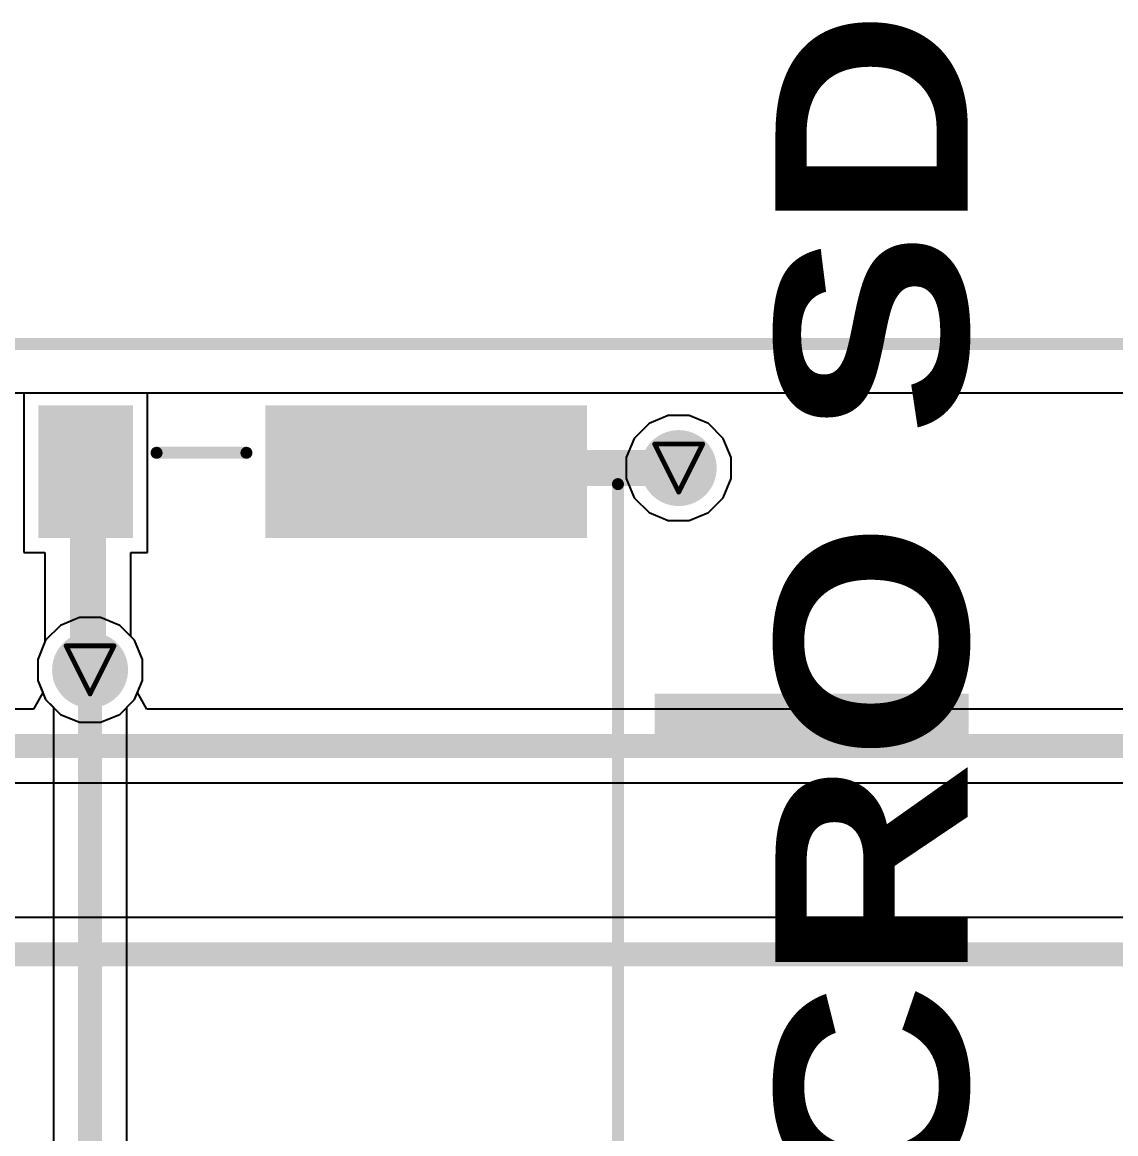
# Model space of a CAD drawing. Header units: inches. Extents: x -6 to 385, y -2 to 98.
# Drawn here: x 32.18 to 43.74, y 36.65 to 48.4 of the extents above; entities that cross this region are included whole.
import ezdxf

# ---------------------------------------------------------------- set-up
doc = ezdxf.new("R2010")
doc.units = ezdxf.units.IN
for name, color, linetype in [('Board outline', 216, 'Continuous'), ('Bottom Layer', 5, 'Continuous'), ('Bottom Solder', 6, 'Continuous'), ('Drill Drawing', 1, 'Continuous'), ('Layer 1', 16, 'Continuous'), ('Layer 2', 76, 'Continuous'), ('Top Layer', 1, 'Continuous'), ('Top Overlay', 2, 'Continuous'), ('Top Paste', 8, 'Continuous'), ('Top Solder', 216, 'Continuous'), ('Via Holes', 16, 'Continuous')]:
    doc.layers.add(name, color=color, linetype=linetype)
doc.styles.add('Arial Black_Bold', font='', dxfattribs={"height": 0.2})
doc.styles.get('Arial Black_Bold').set_extended_font_data('Arial Black', bold=True)

# ---------------------------------------------------------------- blocks, each defined once
blk = doc.blocks.new('DM3BT_DSF_PEJS_64')
at = {"layer": 'Top Layer'}
for points in [[(6.05000187, -2.55000379), (7.25000201, -2.55000379), (7.25000201, -3.35000473), (6.05000187, -3.35000473)], [(6.05000441, -4.949998989999999), (7.25000455, -4.949998989999999), (7.25000455, -8.15000021), (6.05000441, -8.15000021)]]:
    blk.add_hatch(color=1, dxfattribs=at).paths.add_polyline_path(points)
at = {"layer": 'Top Paste'}
for points in [[(6.05000187, -2.55000379), (7.25000201, -2.55000379), (7.25000201, -3.35000473), (6.05000187, -3.35000473)], [(6.05000441, -4.949998989999999), (7.25000455, -4.949998989999999), (7.25000455, -8.15000021), (6.05000441, -8.15000021)]]:
    blk.add_hatch(color=8, dxfattribs=at).paths.add_polyline_path(points)
at = {"layer": 'Top Solder'}
for points in [[(5.94840187, -2.44840379), (7.351602009999999, -2.44840379), (7.351602009999999, -3.45160473), (5.94840187, -3.45160473)], [(5.94840441, -4.84839899), (7.351604549999999, -4.84839899), (7.351604549999999, -8.25160021), (5.94840441, -8.25160021)]]:
    blk.add_hatch(color=216, dxfattribs=at).paths.add_polyline_path(points)
at = {"layer": 'Top Overlay'}
for points in [[(6.85000154, -3.70000022, 0.127, 0.127, 0), (6.85000154, -4.65000086, 0.127, 0.127, 0)], [(-5.480999959999999, -8.57780098, 0.127, 0.127, 0), (6.519001439999999, -8.57780098, 0.127, 0.127, 0)]]:
    blk.add_lwpolyline(points, format="xyseb", dxfattribs=at)
for points in [[(6.818251539999999, -3.70000022, 0.0635, 0.0635, 1), (6.881751539999999, -3.70000022, 0.0635, 0.0635, 1)], [(6.818251539999999, -4.65000086, 0.0635, 0.0635, 1), (6.881751539999999, -4.65000086, 0.0635, 0.0635, 1)], [(6.48725144, -8.57780098, 0.0635, 0.0635, 1), (6.55075144, -8.57780098, 0.0635, 0.0635, 1)]]:
    blk.add_lwpolyline(points, format="xyseb", close=True, dxfattribs=at)

msp = doc.modelspace()

# ---------------------------------------------------------------- hatches: boundary and pattern name
at = {"layer": 'Bottom Layer'}
h = msp.add_hatch(color=5, dxfattribs=at)
edge = h.paths.add_edge_path()
edge.add_arc((39.116, 43.688), 0.2999994, 0, 360)
h = msp.add_hatch(color=5, dxfattribs=at)
edge = h.paths.add_edge_path()
edge.add_arc((32.89299999999999, 41.55439999999999), 0.2999994, 0, 360)
at = {"layer": 'Bottom Solder'}
h = msp.add_hatch(color=6, dxfattribs=at)
edge = h.paths.add_edge_path()
edge.add_arc((39.116, 43.688), 0.4015993999999999, 0, 360)
h = msp.add_hatch(color=6, dxfattribs=at)
edge = h.paths.add_edge_path()
edge.add_arc((32.89299999999999, 41.55439999999999), 0.4015993999999999, 0, 360)
at = {"layer": 'Layer 1'}
h = msp.add_hatch(color=16, dxfattribs=at)
edge = h.paths.add_edge_path()
edge.add_arc((39.116, 43.688), 0.2999994, 0, 360)
h = msp.add_hatch(color=16, dxfattribs=at)
edge = h.paths.add_edge_path()
edge.add_arc((32.89299999999999, 41.55439999999999), 0.2999994, 0, 360)
at = {"layer": 'Layer 2'}
h = msp.add_hatch(color=76, dxfattribs=at)
edge = h.paths.add_edge_path()
edge.add_arc((39.116, 43.688), 0.2999994, 0, 360)
h = msp.add_hatch(color=76, dxfattribs=at)
edge = h.paths.add_edge_path()
edge.add_arc((32.89299999999999, 41.55439999999999), 0.2999994, 0, 360)
at = {"layer": 'Top Layer'}
h = msp.add_hatch(color=1, dxfattribs=at)
edge = h.paths.add_edge_path()
edge.add_arc((39.116, 43.688), 0.2999994, 0, 360)
h = msp.add_hatch(color=1, dxfattribs=at)
edge = h.paths.add_edge_path()
edge.add_arc((32.89299999999999, 41.55439999999999), 0.2999994, 0, 360)
at = {"layer": 'Top Overlay'}
msp.add_hatch(color=2, dxfattribs=at).paths.add_polyline_path([(38.862, 40.84649691999999), (42.182415, 40.84649691999999), (42.182415, 41.30292476), (38.862, 41.30292476)])
at = {"layer": 'Top Solder'}
h = msp.add_hatch(color=216, dxfattribs=at)
edge = h.paths.add_edge_path()
edge.add_arc((39.116, 43.688), 0.4015993999999999, 0, 360)
h = msp.add_hatch(color=216, dxfattribs=at)
edge = h.paths.add_edge_path()
edge.add_arc((32.89299999999999, 41.55439999999999), 0.4015993999999999, 0, 360)
at = {"layer": 'Via Holes'}
h = msp.add_hatch(color=7, dxfattribs=at)
edge = h.paths.add_edge_path()
edge.add_arc((39.116, 43.688), 0.1499997, 0, 360)
h = msp.add_hatch(color=7, dxfattribs=at)
edge = h.paths.add_edge_path()
edge.add_arc((32.89299999999999, 41.55439999999999), 0.1499997, 0, 360)

# ---------------------------------------------------------------- linework, layer by layer
at = {"layer": 'Board outline'}
msp.add_lwpolyline([(2.54e-06, 45.00000144, 0.127, 0.127, 0), (79.59657944, 45.00000144, 0.127, 0.127, 0)], format="xyseb", dxfattribs=at)
at = {"layer": 'Bottom Layer'}
for p, q in [((31.12506856, 44.48205987999999), (66.69236598, 44.48205987999999)), ((32.7828021, 42.1083994), (32.57918554, 42.0240587)), ((33.0031979, 42.1083994), (32.7828021, 42.1083994)), ((33.20681446, 42.0240587), (33.0031979, 42.1083994)), ((32.57918554, 42.0240587), (32.4233413, 41.86821446)), ((33.3626587, 41.86821446), (33.20681446, 42.0240587)), ((32.4233413, 41.86821446), (32.3390006, 41.6645979)), ((33.4469994, 41.6645979), (33.3626587, 41.86821446)), ((32.3390006, 41.6645979), (32.3390006, 41.4442021)), ((33.4469994, 41.4442021), (33.4469994, 41.6645979)), ((32.3390006, 41.4442021), (32.4233413, 41.24058554)), ((33.3626587, 41.24058554), (33.4469994, 41.4442021)), ((32.4233413, 41.24058554), (32.50453494, 41.1593919)), ((32.50453494, 41.1593919), (32.50453494, 35.339909)), ((33.28146506, 41.1593919), (33.3626587, 41.24058554)), ((33.28146506, 35.17899999999999), (33.28146506, 41.1593919))]:
    msp.add_line(p, q, dxfattribs=at)
msp.add_lwpolyline([(32.89299999999999, 35.17899999999999, 0.254, 0.254, 0), (32.89299999999999, 41.55439999999999, 0.254, 0.254, 0)], format="xyseb", dxfattribs=at)
msp.add_lwpolyline([(32.8295, 41.55439999999999, 0.127, 0.127, 1), (32.9565, 41.55439999999999, 0.127, 0.127, 1)], format="xyseb", close=True, dxfattribs=at)
at = {"layer": 'Drill Drawing'}
for points in [[(38.862, 43.942, 0.0508, 0.0508, 0), (39.37, 43.942, 0.0508, 0.0508, 0)], [(38.862, 43.942, 0.0508, 0.0508, 0), (39.116, 43.434, 0.0508, 0.0508, 0)], [(39.116, 43.434, 0.0508, 0.0508, 0), (39.37, 43.942, 0.0508, 0.0508, 0)], [(32.639, 41.80839999999999, 0.0508, 0.0508, 0), (33.147, 41.80839999999999, 0.0508, 0.0508, 0)], [(32.639, 41.80839999999999, 0.0508, 0.0508, 0), (32.89299999999999, 41.3004, 0.0508, 0.0508, 0)], [(32.89299999999999, 41.3004, 0.0508, 0.0508, 0), (33.147, 41.80839999999999, 0.0508, 0.0508, 0)]]:
    msp.add_lwpolyline(points, format="xyseb", dxfattribs=at)
for points in [[(38.8493, 43.942, 0.0254, 0.0254, 1), (38.8747, 43.942, 0.0254, 0.0254, 1)], [(38.8493, 43.942, 0.0254, 0.0254, 1), (38.8747, 43.942, 0.0254, 0.0254, 1)], [(39.3573, 43.942, 0.0254, 0.0254, 1), (39.3827, 43.942, 0.0254, 0.0254, 1)], [(39.3573, 43.942, 0.0254, 0.0254, 1), (39.3827, 43.942, 0.0254, 0.0254, 1)], [(39.1033, 43.434, 0.0254, 0.0254, 1), (39.12869999999999, 43.434, 0.0254, 0.0254, 1)], [(39.1033, 43.434, 0.0254, 0.0254, 1), (39.12869999999999, 43.434, 0.0254, 0.0254, 1)], [(32.6263, 41.80839999999999, 0.0254, 0.0254, 1), (32.6517, 41.80839999999999, 0.0254, 0.0254, 1)], [(32.6263, 41.80839999999999, 0.0254, 0.0254, 1), (32.6517, 41.80839999999999, 0.0254, 0.0254, 1)], [(33.1343, 41.80839999999999, 0.0254, 0.0254, 1), (33.1597, 41.80839999999999, 0.0254, 0.0254, 1)], [(33.1343, 41.80839999999999, 0.0254, 0.0254, 1), (33.1597, 41.80839999999999, 0.0254, 0.0254, 1)], [(32.8803, 41.3004, 0.0254, 0.0254, 1), (32.9057, 41.3004, 0.0254, 0.0254, 1)], [(32.8803, 41.3004, 0.0254, 0.0254, 1), (32.9057, 41.3004, 0.0254, 0.0254, 1)]]:
    msp.add_lwpolyline(points, format="xyseb", close=True, dxfattribs=at)
at = {"layer": 'Layer 1'}
for p, q in [((31.12506856, 44.48205987999999), (79.29441342, 44.48205987999999)), ((32.7828021, 42.1083994), (32.57918554, 42.0240587)), ((33.0031979, 42.1083994), (32.7828021, 42.1083994)), ((33.20681446, 42.0240587), (33.0031979, 42.1083994)), ((32.57918554, 42.0240587), (32.4233413, 41.86821446)), ((33.3626587, 41.86821446), (33.20681446, 42.0240587)), ((32.4233413, 41.86821446), (32.3390006, 41.6645979)), ((33.4469994, 41.6645979), (33.3626587, 41.86821446)), ((32.3390006, 41.6645979), (32.3390006, 41.4442021)), ((33.4469994, 41.4442021), (33.4469994, 41.6645979)), ((32.3390006, 41.4442021), (32.4233413, 41.24058554)), ((33.3626587, 41.24058554), (33.4469994, 41.4442021)), ((32.4233413, 41.24058554), (32.57918554, 41.0847413)), ((33.20681446, 41.0847413), (33.3626587, 41.24058554)), ((32.57918554, 41.0847413), (32.7828021, 41.0004006)), ((33.0031979, 41.0004006), (33.20681446, 41.0847413)), ((32.7828021, 41.0004006), (33.0031979, 41.0004006))]:
    msp.add_line(p, q, dxfattribs=at)
at = {"layer": 'Layer 2'}
for p, q in [((31.12506856, 44.48205987999999), (69.0340885, 44.48205987999999)), ((39.0058021, 44.2419994), (38.80218554, 44.1576587)), ((39.2261979, 44.2419994), (39.0058021, 44.2419994)), ((39.42981446, 44.1576587), (39.2261979, 44.2419994)), ((38.80218554, 44.1576587), (38.6463413, 44.00181446)), ((39.5856587, 44.00181446), (39.42981446, 44.1576587)), ((38.6463413, 44.00181446), (38.5620006, 43.7981979)), ((39.6699994, 43.7981979), (39.5856587, 44.00181446)), ((38.5620006, 43.7981979), (38.5620006, 43.5778021)), ((39.6699994, 43.5778021), (39.6699994, 43.7981979)), ((38.5620006, 43.5778021), (38.6463413, 43.37418553999999)), ((39.5856587, 43.37418553999999), (39.6699994, 43.5778021)), ((38.6463413, 43.37418553999999), (38.80218554, 43.2183413)), ((39.42981446, 43.2183413), (39.5856587, 43.37418553999999)), ((38.80218554, 43.2183413), (39.0058021, 43.13400059999999)), ((39.0058021, 43.13400059999999), (39.2261979, 43.13400059999999)), ((39.2261979, 43.13400059999999), (39.42981446, 43.2183413)), ((32.7828021, 42.1083994), (32.57918554, 42.0240587)), ((33.0031979, 42.1083994), (32.7828021, 42.1083994)), ((33.20681446, 42.0240587), (33.0031979, 42.1083994)), ((32.57918554, 42.0240587), (32.4233413, 41.86821446)), ((33.3626587, 41.86821446), (33.20681446, 42.0240587)), ((32.4233413, 41.86821446), (32.3390006, 41.6645979)), ((33.4469994, 41.6645979), (33.3626587, 41.86821446)), ((32.3390006, 41.6645979), (32.3390006, 41.4442021)), ((33.4469994, 41.4442021), (33.4469994, 41.6645979)), ((32.3390006, 41.4442021), (32.4233413, 41.24058554)), ((33.3626587, 41.24058554), (33.4469994, 41.4442021)), ((32.4233413, 41.24058554), (32.57918554, 41.0847413)), ((33.20681446, 41.0847413), (33.3626587, 41.24058554)), ((32.57918554, 41.0847413), (32.7828021, 41.0004006)), ((33.0031979, 41.0004006), (33.20681446, 41.0847413)), ((32.7828021, 41.0004006), (33.0031979, 41.0004006))]:
    msp.add_line(p, q, dxfattribs=at)
at = {"layer": 'Top Layer'}
for p, q in [((31.12506856, 44.48205987999999), (32.19180506, 44.48205987999999)), ((32.19180506, 44.48205987999999), (32.19180506, 42.79533986)), ((33.49980346, 42.79533986), (33.49980346, 44.48205987999999)), ((33.49980346, 44.48205987999999), (66.69236598, 44.48205987999999)), ((32.19180506, 42.79533986), (32.41619628, 42.79533986)), ((32.41619628, 42.79533986), (32.41619628, 41.85096532)), ((33.32261052, 41.90826264), (33.32261052, 42.79533986)), ((33.32261052, 42.79533986), (33.49980346, 42.79533986)), ((32.41619628, 41.85096532), (32.3390006, 41.6645979)), ((33.3626587, 41.86821446), (33.32261052, 41.90826264)), ((33.4469994, 41.6645979), (33.3626587, 41.86821446)), ((32.3390006, 41.6645979), (32.3390006, 41.4442021)), ((33.4469994, 41.4442021), (33.4469994, 41.6645979)), ((32.3390006, 41.4442021), (32.39226694, 41.31560698)), ((33.39373306, 41.31560698), (33.4469994, 41.4442021)), ((32.39226694, 41.31560698), (32.293814, 41.13780444)), ((33.492186, 41.13780444), (33.39373306, 41.31560698)), ((32.293814, 41.13780444), (23.39979826, 41.13780444)), ((53.59016714, 41.13780444), (33.492186, 41.13780444)), ((23.39979826, 40.36087432), (53.42926067999999, 40.36087432)), ((53.0069171, 38.93780375999999), (23.39979826, 38.93780375999999))]:
    msp.add_line(p, q, dxfattribs=at)
for points in [[(32.84580425999999, 43.64933866, 0.3809999999999999, 0.3809999999999999, 0), (32.8694034, 43.62573952, 0.3809999999999999, 0.3809999999999999, 0)], [(36.4457996, 43.64934119999999, 0.3809999999999999, 0.3809999999999999, 0), (36.4844584, 43.688, 0.3809999999999999, 0.3809999999999999, 0)], [(36.4844584, 43.688, 0.3809999999999999, 0.3809999999999999, 0), (39.116, 43.688, 0.3809999999999999, 0.3809999999999999, 0)], [(32.8694034, 41.5779966, 0.3809999999999999, 0.3809999999999999, 0), (32.8694034, 43.62573952, 0.3809999999999999, 0.3809999999999999, 0)], [(32.8694034, 41.5779966, 0.3809999999999999, 0.3809999999999999, 0), (32.89299999999999, 41.55439999999999, 0.3809999999999999, 0.3809999999999999, 0)], [(22.44579966, 40.74933938, 0.254, 0.254, 0), (53.59016714, 40.74933938, 0.254, 0.254, 0)], [(22.44579966, 38.5493387, 0.254, 0.254, 0), (53.0069171, 38.5493387, 0.254, 0.254, 0)]]:
    msp.add_lwpolyline(points, format="xyseb", dxfattribs=at)
for points in [[(32.75055426, 43.64933866, 0.1905, 0.1905, 1), (32.94105426, 43.64933866, 0.1905, 0.1905, 1)], [(36.3505496, 43.64934119999999, 0.1905, 0.1905, 1), (36.54104959999999, 43.64934119999999, 0.1905, 0.1905, 1)], [(36.3892084, 43.688, 0.1905, 0.1905, 1), (36.57970839999999, 43.688, 0.1905, 0.1905, 1)], [(36.3892084, 43.688, 0.1905, 0.1905, 1), (36.57970839999999, 43.688, 0.1905, 0.1905, 1)], [(39.02074999999999, 43.688, 0.1905, 0.1905, 1), (39.21125, 43.688, 0.1905, 0.1905, 1)], [(32.7741534, 43.62573952, 0.1905, 0.1905, 1), (32.9646534, 43.62573952, 0.1905, 0.1905, 1)], [(32.7741534, 43.62573952, 0.1905, 0.1905, 1), (32.9646534, 43.62573952, 0.1905, 0.1905, 1)], [(32.7741534, 41.5779966, 0.1905, 0.1905, 1), (32.9646534, 41.5779966, 0.1905, 0.1905, 1)], [(32.7741534, 41.5779966, 0.1905, 0.1905, 1), (32.9646534, 41.5779966, 0.1905, 0.1905, 1)], [(32.79775, 41.55439999999999, 0.1905, 0.1905, 1), (32.98825, 41.55439999999999, 0.1905, 0.1905, 1)]]:
    msp.add_lwpolyline(points, format="xyseb", close=True, dxfattribs=at)

# ---------------------------------------------------------------- block references
at = {"rotation": 90}
msp.add_blockref('DM3BT_DSF_PEJS_64', (29.8958, 36.99933672), dxfattribs=at)

# ---------------------------------------------------------------- texts
at = {"layer": 'Top Overlay', "style": 'Arial Black_Bold'}
msp.add_text('MICRO SD', height=2.032, rotation=90, dxfattribs=at).set_placement((42.17101294, 32.29279546))

doc.saveas('drawing.dxf')
